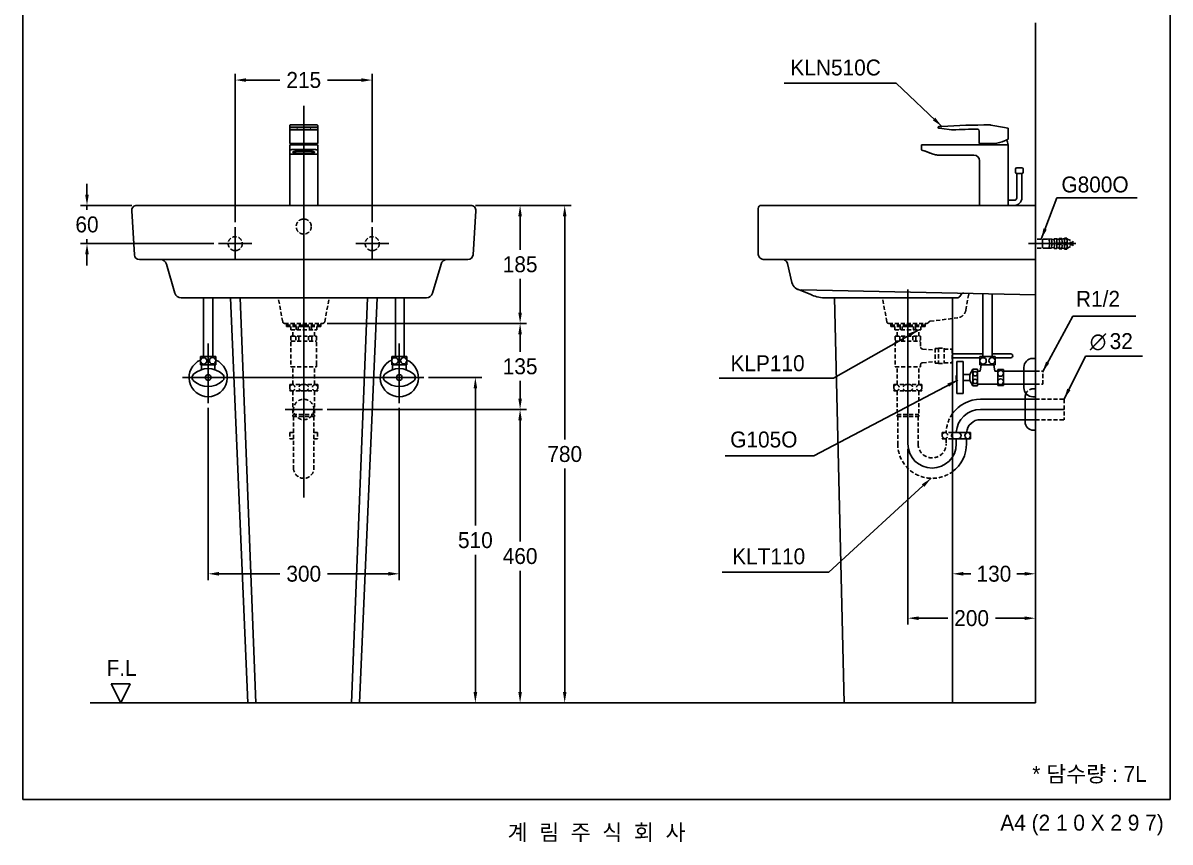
# Model space of a CAD drawing. Header units: millimetres. Extents: x 0 to 5811, y -67 to 2530.
# Drawn here: x 2011 to 3811, y -67 to 1217 of the extents above; entities that cross this region are included whole.
import ezdxf
from ezdxf.enums import TextEntityAlignment as Align
from ezdxf.lldxf.tags import DXFTag

# ---------------------------------------------------------------- set-up
doc = ezdxf.new("R2010")
doc.units = ezdxf.units.MM
doc.linetypes.add('DASHED2', pattern=[9.525, 6.35, -3.175])
for name, color, linetype in [('TEXT', 7, 'Continuous'), ('내부선 및 부속', 4, 'Continuous'), ('도각라인', 255, 'Continuous'), ('외형선', 3, 'Continuous'), ('점선', 6, 'DASHED2'), ('중심선', 1, 'DASHED'), ('치수선', 7, 'Continuous')]:
    doc.layers.add(name, color=color, linetype=linetype)
doc.styles.add('140911', font='HBATANG.TTF', dxfattribs={"height": 23})
doc.styles.add('____', font='')
doc.styles.add('타이틀', font='H2GTRM.TTF', dxfattribs={"height": 25})
doc.styles.get('____').set_extended_font_data('굴림')
tags = doc.linetypes.add('DASHDOT', pattern=[70, 31, -13, 13, -13]).pattern_tags.tags
tags[10:11] = [DXFTag(74, 4), DXFTag(75, 0), DXFTag(340, '0'), DXFTag(46, 0.0), DXFTag(50, 0.0), DXFTag(44, 0.0), DXFTag(45, 0.0)]
tags[8:9] = [DXFTag(74, 4), DXFTag(75, 0), DXFTag(340, '0'), DXFTag(46, 0.0), DXFTag(50, 0.0), DXFTag(44, 0.0), DXFTag(45, 0.0)]
tags[6:7] = [DXFTag(74, 4), DXFTag(75, 0), DXFTag(340, '0'), DXFTag(46, 0.0), DXFTag(50, 0.0), DXFTag(44, 0.0), DXFTag(45, 0.0)]
tags[4:5] = [DXFTag(74, 4), DXFTag(75, 0), DXFTag(340, '0'), DXFTag(46, 0.0), DXFTag(50, 0.0), DXFTag(44, 0.0), DXFTag(45, 0.0)]
tags = doc.linetypes.add('DASHED', pattern=[25.72, 12.86, -12.86]).pattern_tags.tags
tags[6:7] = [DXFTag(74, 4), DXFTag(75, 0), DXFTag(340, '0'), DXFTag(46, 0.0), DXFTag(50, 0.0), DXFTag(44, 0.0), DXFTag(45, 0.0)]
tags[4:5] = [DXFTag(74, 4), DXFTag(75, 0), DXFTag(340, '0'), DXFTag(46, 0.0), DXFTag(50, 0.0), DXFTag(44, 0.0), DXFTag(45, 0.0)]
doc.dimstyles.new('MSADIM', dxfattribs={"dimtxt": 33, "dimasz": 17, "dimexe": 10, "dimexo": 7.5, "dimgap": 10, "dimtad": 0, "dimtih": 1, "dimtoh": 1, "dimdec": 0, "dimzin": 1, "dimdsep": 46, "dimtxsty": '____', "dimcen": 11.25, "dimadec": 0, "dimazin": 0, "dimtfac": 1, "dimtdec": 0, "dimtix": 1, "dimtmove": 0, "dimatfit": 3, "dimfxl": 1, "dimtolj": 1, "dimtzin": 1, "dimarcsym": 0})

# ---------------------------------------------------------------- blocks, each defined once
blk = doc.blocks.new('*D18')
at = {"layer": '치수선', "color": 0, "linetype": 'Continuous', "lineweight": -2, "transparency": 16777216}
for p, q in [((2344.5, 904.9), (2344.5, 1137.9)), ((2559.5, 904.9), (2559.5, 1137.9)), ((2361.5, 1127.9), (2414.6, 1127.9)), ((2542.5, 1127.9), (2489.3, 1127.9))]:
    blk.add_line(p, q, dxfattribs=at)
at = {"layer": '치수선', "color": 0, "linetype": 'Continuous', "transparency": 16777216}
for points in [[(2361.5, 1130.7), (2361.5, 1125.1), (2344.5, 1127.9)], [(2542.5, 1130.7), (2542.5, 1125.1), (2559.5, 1127.9)]]:
    blk.add_solid(points, dxfattribs=at)
at = {"layer": '치수선', "color": 0, "linetype": 'Continuous', "transparency": 16777216, "insert": (2452, 1127.9), "char_height": 25, "attachment_point": 5, "style": '____'}
blk.add_mtext('\\A1;215', dxfattribs=at)
blk = doc.blocks.new('*D19')
at = {"layer": '치수선', "color": 0, "linetype": 'Continuous', "lineweight": -2, "transparency": 16777216}
for p, q in [((2111.9, 948.4), (2111.9, 965.4)), ((2182.5, 931.4), (2101.9, 931.4)), ((2111.9, 931.4), (2111.9, 924.3)), ((2311, 871.4), (2101.9, 871.4)), ((2111.9, 871.4), (2111.9, 878.6)), ((2111.9, 854.4), (2111.9, 837.4))]:
    blk.add_line(p, q, dxfattribs=at)
at = {"layer": '치수선', "color": 0, "linetype": 'Continuous', "transparency": 16777216}
for points in [[(2109, 948.4), (2114.7, 948.4), (2111.9, 931.4)], [(2109, 854.4), (2114.7, 854.4), (2111.9, 871.4)]]:
    blk.add_solid(points, dxfattribs=at)
at = {"layer": '치수선', "color": 0, "linetype": 'Continuous', "transparency": 16777216, "insert": (2111.9, 901.4), "char_height": 25, "attachment_point": 5, "style": '____'}
blk.add_mtext('\\A1;60', dxfattribs=at)
blk = doc.blocks.new('*D20')
at = {"layer": '치수선', "color": 0, "linetype": 'Continuous', "lineweight": -2, "transparency": 16777216}
for p, q in [((2302, 613.8), (2302, 343.7)), ((2602, 613.8), (2602, 343.7)), ((2319, 353.7), (2414.7, 353.7)), ((2585, 353.7), (2489.3, 353.7))]:
    blk.add_line(p, q, dxfattribs=at)
at = {"layer": '치수선', "color": 0, "linetype": 'Continuous', "transparency": 16777216}
for points in [[(2319, 356.6), (2319, 350.9), (2302, 353.7)], [(2585, 356.6), (2585, 350.9), (2602, 353.7)]]:
    blk.add_solid(points, dxfattribs=at)
at = {"layer": '치수선', "color": 0, "linetype": 'Continuous', "transparency": 16777216, "insert": (2452, 353.7), "char_height": 25, "attachment_point": 5, "style": '____'}
blk.add_mtext('\\A1;300', dxfattribs=at)
blk = doc.blocks.new('*D21')
at = {"layer": '치수선', "color": 0, "linetype": 'Continuous', "lineweight": -2, "transparency": 16777216}
for p, q in [((2721.5, 931.4), (2801.5, 931.4)), ((2791.5, 914.4), (2791.5, 861.8)), ((2791.5, 763.4), (2791.5, 816.1)), ((2489.5, 746.4), (2801.5, 746.4))]:
    blk.add_line(p, q, dxfattribs=at)
at = {"layer": '치수선', "color": 0, "linetype": 'Continuous', "transparency": 16777216}
for points in [[(2788.7, 914.4), (2794.3, 914.4), (2791.5, 931.4)], [(2788.7, 763.4), (2794.3, 763.4), (2791.5, 746.4)]]:
    blk.add_solid(points, dxfattribs=at)
at = {"layer": '치수선', "color": 0, "linetype": 'Continuous', "transparency": 16777216, "insert": (2791.5, 838.9), "char_height": 25, "attachment_point": 5, "style": '____'}
blk.add_mtext('\\A1;185', dxfattribs=at)
blk = doc.blocks.new('*D22')
at = {"layer": '치수선', "color": 0, "linetype": 'Continuous', "lineweight": -2, "transparency": 16777216}
for p, q in [((2488.8, 746.4), (2801.5, 746.4)), ((2791.5, 729.4), (2791.5, 701.8)), ((2791.5, 628.4), (2791.5, 656.1)), ((2488.8, 611.4), (2801.5, 611.4))]:
    blk.add_line(p, q, dxfattribs=at)
at = {"layer": '치수선', "color": 0, "linetype": 'Continuous', "transparency": 16777216}
for points in [[(2788.7, 729.4), (2794.3, 729.4), (2791.5, 746.4)], [(2788.7, 628.4), (2794.3, 628.4), (2791.5, 611.4)]]:
    blk.add_solid(points, dxfattribs=at)
at = {"layer": '치수선', "color": 0, "linetype": 'Continuous', "transparency": 16777216, "insert": (2791.5, 678.9), "char_height": 25, "attachment_point": 5, "style": '____'}
blk.add_mtext('\\A1;135', dxfattribs=at)
blk = doc.blocks.new('*D23')
at = {"layer": '치수선', "color": 0, "linetype": 'Continuous', "lineweight": -2, "transparency": 16777216}
for p, q in [((2784, 611.4), (2781.5, 611.4)), ((2791.5, 594.4), (2791.5, 404.3)), ((2791.5, 168.4), (2791.5, 358.6)), ((2784, 151.4), (2781.5, 151.4))]:
    blk.add_line(p, q, dxfattribs=at)
at = {"layer": '치수선', "color": 0, "linetype": 'Continuous', "transparency": 16777216}
for points in [[(2788.7, 594.4), (2794.3, 594.4), (2791.5, 611.4)], [(2788.7, 168.4), (2794.3, 168.4), (2791.5, 151.4)]]:
    blk.add_solid(points, dxfattribs=at)
at = {"layer": '치수선', "color": 0, "linetype": 'Continuous', "transparency": 16777216, "insert": (2791.5, 381.4), "char_height": 25, "attachment_point": 5, "style": '____'}
blk.add_mtext('\\A1;460', dxfattribs=at)
blk = doc.blocks.new('*D24')
at = {"layer": '치수선', "color": 0, "linetype": 'Continuous', "lineweight": -2, "transparency": 16777216}
for p, q in [((2647.7, 661.4), (2731.3, 661.4)), ((2721.3, 644.4), (2721.3, 429.3)), ((2721.3, 168.4), (2721.3, 383.6)), ((2686.7, 151.4), (2731.3, 151.4))]:
    blk.add_line(p, q, dxfattribs=at)
at = {"layer": '치수선', "color": 0, "linetype": 'Continuous', "transparency": 16777216}
for points in [[(2718.5, 644.4), (2724.2, 644.4), (2721.3, 661.4)], [(2718.5, 168.4), (2724.2, 168.4), (2721.3, 151.4)]]:
    blk.add_solid(points, dxfattribs=at)
at = {"layer": '치수선', "color": 0, "linetype": 'Continuous', "transparency": 16777216, "insert": (2721.3, 406.4), "char_height": 25, "attachment_point": 5, "style": '____'}
blk.add_mtext('\\A1;510', dxfattribs=at)
blk = doc.blocks.new('*D25')
at = {"layer": '치수선', "color": 0, "linetype": 'Continuous', "lineweight": -2, "transparency": 16777216}
for p, q in [((2721.5, 931.4), (2871.5, 931.4)), ((2861.5, 914.4), (2861.5, 564.3)), ((2861.5, 168.4), (2861.5, 518.6)), ((2866, 151.4), (2871.5, 151.4))]:
    blk.add_line(p, q, dxfattribs=at)
at = {"layer": '치수선', "color": 0, "linetype": 'Continuous', "transparency": 16777216}
for points in [[(2858.7, 914.4), (2864.3, 914.4), (2861.5, 931.4)], [(2858.7, 168.4), (2864.3, 168.4), (2861.5, 151.4)]]:
    blk.add_solid(points, dxfattribs=at)
at = {"layer": '치수선', "color": 0, "linetype": 'Continuous', "transparency": 16777216, "insert": (2861.5, 541.4), "char_height": 25, "attachment_point": 5, "style": '____'}
blk.add_mtext('\\A1;780', dxfattribs=at)
blk = doc.blocks.new('*D26')
at = {"layer": '치수선', "color": 0, "linetype": 'Continuous', "lineweight": -2, "transparency": 16777216}
for p, q in [((3470, 352.3), (3470, 343.7)), ((3487, 353.7), (3499, 353.7)), ((3583, 353.7), (3570.9, 353.7)), ((3600, 352.3), (3600, 343.7))]:
    blk.add_line(p, q, dxfattribs=at)
at = {"layer": '치수선', "color": 0, "linetype": 'Continuous', "transparency": 16777216}
for points in [[(3487, 356.6), (3487, 350.9), (3470, 353.7)], [(3583, 356.6), (3583, 350.9), (3600, 353.7)]]:
    blk.add_solid(points, dxfattribs=at)
at = {"layer": '치수선', "color": 0, "linetype": 'Continuous', "transparency": 16777216, "insert": (3535, 353.7), "char_height": 25, "attachment_point": 5, "style": '____'}
blk.add_mtext('\\A1;130', dxfattribs=at)
blk = doc.blocks.new('*D27')
at = {"layer": '치수선', "color": 0, "linetype": 'Continuous', "lineweight": -2, "transparency": 16777216}
for p, q in [((3400, 549.9), (3400, 274.1)), ((3417, 284.1), (3462.7, 284.1)), ((3583, 284.1), (3537.3, 284.1)), ((3600, 276.8), (3600, 274.1))]:
    blk.add_line(p, q, dxfattribs=at)
at = {"layer": '치수선', "color": 0, "linetype": 'Continuous', "transparency": 16777216}
for points in [[(3417, 286.9), (3417, 281.2), (3400, 284.1)], [(3583, 286.9), (3583, 281.2), (3600, 284.1)]]:
    blk.add_solid(points, dxfattribs=at)
at = {"layer": '치수선', "color": 0, "linetype": 'Continuous', "transparency": 16777216, "insert": (3500, 284.1), "char_height": 25, "attachment_point": 5, "style": '____'}
blk.add_mtext('\\A1;200', dxfattribs=at)

msp = doc.modelspace()

# ---------------------------------------------------------------- linework, layer by layer
at = {"layer": '내부선 및 부속', "linetype": 'Continuous'}
for p, q in [((2430, 1056.5), (2430, 1054.2)), ((2430, 1056.5), (2430, 1056.3)), ((2430, 1056.3), (2430, 1052.5)), ((2430, 1052.9), (2430, 1054.2)), ((2430, 1050.9), (2430, 1052.9)), ((2430, 1052.5), (2430, 1051.6)), ((2430, 1029.4), (2430, 1052.1)), ((2430, 1052.1), (2430, 1050.8)), ((2430, 1050.4), (2430, 1051.6)), ((2430, 1050.8), (2430, 1050.9)), ((2430, 1050.4), (2430, 1033.6)), ((2431, 1057.5), (2473, 1057.5)), ((2431, 1049.9), (2473, 1049.9)), ((2468, 1053.8), (2436, 1053.8)), ((2436, 1053.8), (2436, 1053.6)), ((2436, 1053.6), (2468, 1053.6)), ((2442, 1053.3), (2441, 1053.3)), ((2441, 1053.3), (2441, 1052.6)), ((2441, 1052.6), (2441, 1052.4)), ((2441, 1052.4), (2442, 1052.4)), ((2442, 1052.4), (2442, 1053.3)), ((2442, 1052.6), (2442, 1053.3)), ((2442, 1052.4), (2442, 1052.6)), ((2462, 1053.3), (2462, 1052.6)), ((2463, 1053.3), (2462, 1053.3)), ((2462, 1052.6), (2462, 1052.4)), ((2462, 1052.4), (2463, 1052.4)), ((2463, 1052.4), (2462, 1052.4)), ((2463, 1052.6), (2463, 1053.3)), ((2463, 1052.4), (2463, 1053.3)), ((2463, 1052.4), (2463, 1052.6)), ((2463, 1052.4), (2463, 1052.4)), ((2468, 1053.6), (2468, 1053.8)), ((2473, 1049.8), (2473, 1049.9)), ((2474, 1056.5), (2474, 1054.2)), ((2474, 1054.2), (2474, 1052.9)), ((2474, 1052.9), (2474, 1050.9)), ((2474, 1052.1), (2474, 1052.1)), ((2474, 1052.1), (2474, 1029.4)), ((2474, 1050.8), (2474, 1050.9)), ((3447.5, 1053.6), (3447.5, 1053.8)), ((3447.5, 1053.8), (3447.5, 1053.6)), ((3453.3, 1052), (3448.3, 1052.6)), ((3468.4, 1049.9), (3453.3, 1052)), ((3512, 1029.4), (3512, 1048)), ((3529.9, 1057.3), (3551.6, 1053.5)), ((3551.6, 1053.5), (3556.6, 1052.6)), ((3557.5, 1051.6), (3557.5, 1051.5)), ((3557.5, 1050.4), (3557.5, 1051.5)), ((3557.5, 1050.4), (3557.5, 1036)), ((2430, 1033.6), (2430, 1029.4)), ((2431.4, 1028.4), (2431, 1028.4)), ((2431, 1026.4), (2436, 1026.4)), ((2472.5, 1028.4), (2431.4, 1028.4)), ((2436, 1026.4), (2468, 1026.4)), ((2473, 1026.4), (2468, 1026.4)), ((2473, 1028.4), (2472.5, 1028.4)), ((3422.2, 1026.4), (3427.2, 1026.4)), ((3427.2, 1026.4), (3551.5, 1026.4)), ((3513, 1028.4), (3526.4, 1028.4)), ((3513.5, 1028.4), (3517.9, 1028.4)), ((3528.4, 1028.4), (3526.4, 1028.4)), ((3535.5, 1028.4), (3528.4, 1028.4)), ((3556.5, 1026.4), (3551.5, 1026.4)), ((3556.5, 1026.4), (3557.5, 1026.4)), ((3557.5, 1026.4), (3557.5, 1025.4)), ((2430, 1017.3), (2430, 1025.4)), ((2430, 931.4), (2430, 1025.4)), ((2430, 1012.6), (2430, 1017.3)), ((2430, 1011.4), (2430, 1012.6)), ((2430, 931.4), (2430, 1011.4)), ((2431, 1011.7), (2473, 1011.7)), ((2436, 1019.1), (2468, 1019.1)), ((2465, 1016.2), (2439, 1016.2)), ((2439, 1013.4), (2439, 1016.2)), ((2439, 1013.4), (2465, 1013.4)), ((2465, 1013.4), (2465, 1016.2)), ((2474, 1025.4), (2474, 1017.3)), ((2474, 1017.3), (2474, 1012.6)), ((2474, 1011.4), (2474, 1012.6)), ((2474, 1011.4), (2474, 1011.4)), ((2474, 1011.4), (2474, 931.4)), ((3421.2, 1019.1), (3421.2, 1025.4)), ((3421.2, 1025.4), (3421.2, 1019.1)), ((3426.9, 1016.4), (3421.9, 1018.2)), ((3421.9, 1018.2), (3426.9, 1016.4)), ((3426.9, 1016.4), (3439.9, 1011.7)), ((3439.9, 1011.7), (3426.9, 1016.4)), ((3427.5, 1016.2), (3435, 1013.4)), ((3435, 1013.4), (3427.5, 1016.2)), ((3503.5, 1010.4), (3446.7, 1010.4)), ((3557.5, 931.4), (3557.5, 1025.4)), ((3512.5, 931.4), (3512.5, 1001.4)), ((3570.9, 990.4), (3579, 990.4)), ((3568.9, 983.4), (3568.9, 988.4)), ((3574.9, 981.4), (3570.8, 981.4)), ((3570.9, 981.4), (3570.9, 943.4)), ((3570.9, 981.4), (3578.9, 981.4)), ((3577.2, 981.4), (3572.5, 981.4)), ((3578.9, 981.4), (3574.9, 981.4)), ((3579, 981.4), (3574.9, 981.4)), ((3578.9, 943.4), (3578.9, 981.4)), ((3580.9, 988.5), (3580.9, 983.4)), ((3557.5, 958.4), (3557.5, 963.4)), ((3557.5, 936.4), (3557.5, 958.4)), ((3566.9, 939.4), (3557.5, 939.4)), ((3557.5, 936.4), (3557.5, 931.4)), ((2227, 846.4), (2677, 846.4)), ((3203.5, 846.4), (3600, 846.4)), ((3232.3, 798.8), (3600, 791.4)), ((3517.5, 694.2), (3517.5, 793.1)), ((3532.5, 694.2), (3532.5, 792.8)), ((2294.5, 786.4), (2294.5, 694.2)), ((2309.5, 786.4), (2309.5, 694.2)), ((2352.1, 786.4), (2377, 151.4)), ((2551.8, 786.4), (2527, 151.4)), ((2596.2, 786.4), (2596.2, 694.2)), ((2609.5, 786.4), (2609.5, 694.2)), ((2290, 694.2), (2290, 681.2)), ((2314, 694.2), (2290, 694.2)), ((2314, 694.2), (2314, 681.2)), ((2590, 694.2), (2590, 681.2)), ((2614, 694.2), (2590, 694.2)), ((2614, 694.2), (2614, 681.2)), ((3470, 698.4), (3517.5, 698.4)), ((3470, 692.4), (3513, 692.4)), ((3477, 686.4), (3477, 636.4)), ((3477, 686.4), (3487, 686.4)), ((3487, 686.4), (3487, 636.4)), ((3513, 694.2), (3537, 694.2)), ((3513, 681.2), (3513, 694.2)), ((3532.5, 698.4), (3561.5, 698.4)), ((3537, 681.2), (3537, 694.2)), ((3537, 692.4), (3561.5, 692.4)), ((3596, 691.4), (3600, 691.4)), ((2314, 681.2), (2290, 681.2)), ((2291.5, 681.2), (2291.5, 673.8)), ((2312.5, 681.2), (2312.5, 673.8)), ((2614, 681.2), (2590, 681.2)), ((2591.5, 681.2), (2591.5, 673.8)), ((2612.5, 681.2), (2612.5, 673.8)), ((3487, 666.2), (3497, 666.2)), ((3502, 674.4), (3497, 666.2)), ((3497, 666.2), (3497, 656.7)), ((3502, 674.4), (3509, 674.4)), ((3502, 674.4), (3502, 648.4)), ((3509, 674.4), (3509, 648.4)), ((3509, 671.7), (3513.5, 671.7)), ((3513, 681.2), (3537, 681.2)), ((3513.5, 671.7), (3515, 681.2)), ((3535, 681.2), (3536.5, 671.7)), ((3536.5, 671.7), (3541, 671.7)), ((3541, 673.9), (3541, 648.9)), ((3541, 673.9), (3550, 673.9)), ((3550, 673.9), (3550, 648.9)), ((3550, 671.7), (3600, 671.7)), ((3582, 677.4), (3582, 645.4)), ((3487, 656.7), (3497, 656.7)), ((3497, 656.7), (3502, 648.4)), ((3502, 648.4), (3509, 648.4)), ((3509, 651.2), (3541, 651.2)), ((3541, 648.9), (3550, 648.9)), ((3550, 651.2), (3600, 651.2)), ((3477, 636.4), (3487, 636.4)), ((3584, 630.9), (3584, 610.3)), ((3596, 631.4), (3600, 631.4)), ((3513.9, 627.4), (3600, 627.4)), ((3513.9, 595.4), (3600, 595.4)), ((3584, 610.3), (3584, 595.4)), ((3584, 595.4), (3584, 591.9)), ((3597, 578.9), (3600, 578.9)), ((3470, 575.4), (3498, 575.4)), ((3470, 565.4), (3498, 565.4)), ((3492, 565.4), (3492, 557.4)), ((3498, 575.4), (3498, 565.4))]:
    msp.add_line(p, q, dxfattribs=at)
at = {"layer": '내부선 및 부속'}
msp.add_line((3470, 698.4), (3470, 692.4), dxfattribs=at)
at = {"layer": '내부선 및 부속', "linetype": 'Continuous', "flags": 128}
for points in [[(2279.2, 656.3, -0.44), (2279.2, 666.6)], [(2279.2, 666.6, -0.388889), (2324.7, 666.6)], [(2324.7, 666.6, -0.44), (2324.7, 656.3)], [(2579.2, 656.3, -0.44), (2579.2, 666.6)], [(2579.2, 666.6, -0.388889), (2624.7, 666.6)], [(2624.7, 666.6, -0.44), (2624.7, 656.3)], [(2324.7, 656.3, -0.388889), (2279.2, 656.3)], [(2624.7, 656.3, -0.388889), (2579.2, 656.3)], [(3596, 631.4, -0.414214), (3582, 645.4)]]:
    msp.add_lwpolyline(points, format="xyb", dxfattribs=at)
at = {"layer": '내부선 및 부속', "linetype": 'Continuous'}
for centre, radius in [((2295, 687.6), 5), ((2308.9, 687.8), 5), ((2595, 687.6), 5), ((2608.9, 687.8), 5), ((3518, 687.6), 5), ((3532, 687.8), 5), ((3505.5, 667.4), 3.5), ((3545.5, 667.9), 4.5), ((2302, 661.4), 4.5), ((2602, 661.4), 4.5), ((3505.5, 655.4), 3.5), ((3545.5, 654.9), 4.5)]:
    msp.add_circle(centre, radius, dxfattribs=at)
for centre, radius, start, end in [((2473, 1050.8), 1, 270, 0), ((3448.5, 1053.6), 1, 202.1993, 262.1993), ((3448.5, 1053.6), 1, 202.1993, 262.1993), ((3448.5, 1053.6), 1, 202.1993, 262.1993), ((3448.5, 1053.6), 1, 202.1993, 262.1993), ((3521.2, 57.5), 1000, 89.5936, 93.8863), ((3469.8, 1059.8), 10, 262.1993, 272.9349), ((3521.2, 57.5), 993.6, 90.6538, 92.9349), ((3508.7, 1047.9), 3.34, 2.007, 69.3544), ((3528.2, 1047.5), 10, 80, 89.5936), ((2431, 1029.4), 1, 180, 270), ((2431, 1025.4), 1, 90, 180), ((2431, 1025.4), 1, 90, 180), ((2459.6, 1021.4), 27.6, 165.1842, 169.4357), ((2445.3, 1021.4), 27.6, 10.5643, 14.8158), ((2473, 1029.4), 1, 270, 0), ((2473, 1025.4), 1, 0, 90), ((3422.2, 1025.4), 1, 90, 180), ((3422.2, 1025.4), 1, 90, 180), ((3513, 1029.4), 1, 180, 270), ((3544.6, 1021.4), 27.6, 165.1842, 169.4357), ((3529.9, 1084), 55.8, 275.72, 293.156), ((3530.3, 1021.4), 27.6, 10.5643, 27.3016), ((3446.7, 1030.4), 20, 250, 270), ((3446.7, 1030.4), 20, 250, 270), ((3503.5, 1001.4), 9, 0, 90), ((3570.9, 988.4), 2, 90, 180), ((3579, 988.5), 1.92, 0, 90), ((3570.8, 983.4), 1.92, 180, 270), ((3579, 983.4), 1.92, 270, 0), ((3566.9, 943.4), 4, 270, 0), ((3566.9, 943.4), 12, 270, 0), ((2302, 661.4), 30, 113.5781, 66.4218), ((2602, 661.4), 30, 113.5781, 66.4218), ((3561.5, 695.4), 3, 270, 90.0021), ((3596, 677.4), 14, 90, 180), ((3483.4, 661.4), 7.84, 144.9654, 215.0346), ((3597, 630.9), 13, 154.7643, 180), ((3513.9, 573.4), 54, 90, 144.4027), ((3513.9, 573.4), 22, 90, 174.7841), ((3597, 591.9), 13, 180, 270), ((3473.5, 570.4), 5, 90, 134.427), ((3473.5, 570.4), 5, 225.573, 270), ((3478.5, 570.4), 5, 270, 90), ((3494.5, 570.4), 5, 98.6269, 261.3731), ((3493, 570.4), 5, 278.6269, 81.3731), ((3438, 557.4), 54, 306.3412, 0)]:
    msp.add_arc(centre, radius, start, end, dxfattribs=at)
for points, knots in [([(2430, 1056.6), (2430, 1056.6), (2430, 1056.7), (2430.1, 1056.9), (2430.2, 1057.1), (2430.4, 1057.3), (2430.7, 1057.5), (2430.9, 1057.5), (2431, 1057.5)], [0, 0, 0, 0, 0.097046, 0.215477, 0.366984, 0.6013, 0.806128, 1, 1, 1, 1]), ([(2436, 1053.8), (2435.5, 1053.8), (2434.8, 1053.8), (2434, 1053.8), (2433.3, 1053.9), (2432.8, 1053.9), (2432, 1053.9), (2431.4, 1054), (2430.9, 1054), (2430.7, 1054), (2430.6, 1054), (2430.4, 1054.1), (2430.1, 1054.1), (2430, 1054.2), (2430, 1054.2)], [0, 0, 0, 0, 0.142857, 0.214286, 0.285714, 0.357143, 0.428571, 0.571429, 0.642857, 0.678571, 0.696429, 0.714286, 0.857143, 1, 1, 1, 1]), ([(2430, 1052.9), (2430, 1053), (2430.4, 1053.3), (2432.1, 1053.5), (2434.2, 1053.6), (2435.5, 1053.6), (2436, 1053.6)], [0, 0, 0, 0, 0.285714, 0.571429, 0.857143, 1, 1, 1, 1]), ([(2473.8, 1054.1), (2473.8, 1054.1), (2473.7, 1054.1), (2473.4, 1054), (2472.7, 1054), (2471.9, 1053.9), (2471.2, 1053.9), (2470.4, 1053.9), (2469.3, 1053.8), (2468.4, 1053.8), (2468, 1053.8)], [0, 0, 0, 0, 0.022938, 0.185782, 0.348626, 0.511469, 0.592891, 0.674313, 0.837156, 1, 1, 1, 1]), ([(2468, 1053.6), (2468.9, 1053.6), (2470.7, 1053.6), (2472.8, 1053.4), (2473.6, 1053.2), (2473.8, 1053.1), (2473.8, 1053.1)], [0, 0, 0, 0, 0.32589, 0.651781, 0.977671, 1, 1, 1, 1]), ([(2473, 1057.5), (2473, 1057.5), (2473.1, 1057.5), (2473.3, 1057.4), (2473.5, 1057.3), (2473.7, 1057.1), (2473.8, 1057), (2473.9, 1056.8), (2473.9, 1056.7), (2474, 1056.6), (2474, 1056.6), (2474, 1056.5)], [0, 0, 0, 0, 0.020818, 0.239105, 0.419032, 0.574027, 0.708164, 0.821662, 0.913084, 0.980269, 1, 1, 1, 1]), ([(3448.4, 1054.8), (3448.2, 1054.8), (3448, 1054.8), (3447.8, 1054.6), (3447.6, 1054.4), (3447.5, 1054.1), (3447.5, 1053.9), (3447.5, 1053.8)], [0, 0, 0, 0, 0.285714, 0.428571, 0.571429, 0.785714, 1, 1, 1, 1]), ([(3448.4, 1054.8), (3448.4, 1054.8), (3448.5, 1054.8), (3448.8, 1054.9), (3449.1, 1054.9), (3449.6, 1054.9), (3450.2, 1055), (3451.2, 1055), (3452.3, 1055.1), (3453, 1055.2), (3453.4, 1055.2)], [0, 0, 0, 0, 0.142857, 0.285714, 0.357143, 0.428571, 0.571429, 0.714286, 0.857143, 1, 1, 1, 1]), ([(3556.8, 1035.1), (3556.8, 1035.1), (3556.7, 1035), (3556.5, 1034.9), (3556.1, 1034.7), (3555.8, 1034.5), (3555.4, 1034.3), (3555, 1034.1), (3554.5, 1033.9), (3553.8, 1033.6), (3553.2, 1033.3), (3552.6, 1033), (3552.4, 1032.9), (3552.3, 1032.8)], [0, 0, 0, 0, 0.022972, 0.19686, 0.283804, 0.370748, 0.457692, 0.5229, 0.63158, 0.718524, 0.892412, 0.935884, 1, 1, 1, 1]), ([(3556.4, 1034.9), (3556.4, 1034.9), (3556.4, 1034.9), (3556.4, 1034.8), (3556.3, 1034.8), (3556.3, 1034.8), (3556.2, 1034.8), (3556.1, 1034.7), (3556.1, 1034.7), (3556, 1034.7), (3556, 1034.6), (3555.9, 1034.6), (3555.9, 1034.6), (3555.8, 1034.5), (3555.8, 1034.5), (3555.7, 1034.5), (3555.6, 1034.4), (3555.4, 1034.3), (3555.4, 1034.3), (3555.2, 1034.2), (3555.1, 1034.2), (3554.9, 1034.1), (3554.9, 1034.1), (3554.9, 1034.1), (3554.8, 1034.1), (3554.8, 1034)], [0, 0, 0, 0, 0.147203, 0.147203, 0.295653, 0.295653, 0.37051, 0.37051, 0.483564, 0.483564, 0.521467, 0.521467, 0.597561, 0.597561, 0.635788, 0.635788, 0.751471, 0.751471, 0.829397, 0.829397, 0.947331, 0.947331, 0.986892, 0.986892, 1, 1, 1, 1]), ([(3557.3, 1036), (3557.3, 1035.9), (3557.3, 1035.7), (3557.2, 1035.5), (3557.1, 1035.2), (3556.9, 1035.1), (3556.8, 1035.1)], [0, 0, 0, 0, 0.250001, 0.499999, 0.749998, 1, 1, 1, 1]), ([(3557.3, 1036), (3557.3, 1036), (3557.4, 1036), (3557.5, 1036), (3557.5, 1036)], [0, 0, 0, 0, 0.15708, 1, 1, 1, 1]), ([(2430, 1017.3), (2430, 1017.6), (2430.4, 1018.1), (2432.1, 1018.8), (2434.2, 1019.1), (2435.5, 1019.1), (2436, 1019.1)], [0, 0, 0, 0, 0.285714, 0.571429, 0.857143, 1, 1, 1, 1]), ([(2430, 1011.5), (2430, 1011.4), (2430, 1011.4), (2430, 1011.3), (2430, 1011.3), (2430, 1011.2)], [0, 0, 0, 0, 0.003909, 0.003909, 1, 1, 1, 1]), ([(2468, 1019.1), (2468.9, 1019.1), (2470.7, 1019), (2472.8, 1018.5), (2473.6, 1018), (2473.8, 1017.7), (2473.8, 1017.7)], [0, 0, 0, 0, 0.326484, 0.652968, 0.979452, 1, 1, 1, 1]), ([(2473.9, 1011.3), (2473.9, 1011.2), (2473.9, 1011.2), (2473.9, 1011.2), (2473.9, 1011.2)], [0, 0, 0, 0, 0.705199, 1, 1, 1, 1]), ([(3421.2, 1019.1), (3421.2, 1019.1), (3421.2, 1018.9), (3421.3, 1018.7), (3421.4, 1018.5), (3421.6, 1018.3), (3421.8, 1018.2), (3421.9, 1018.2)], [0, 0, 0, 0, 0.214286, 0.428571, 0.571429, 0.714286, 1, 1, 1, 1])]:
    msp.add_open_spline(points, degree=3, knots=knots, dxfattribs=at)
for points in [[(2431, 1049.9), (2430, 1049.9), (2430, 1050.9)], [(2474, 1050.9), (2474, 1049.9), (2473, 1049.9)], [(2431, 1011.7), (2430, 1011.7), (2430, 1012.6)], [(2474, 1012.6), (2474, 1011.7), (2473, 1011.7)]]:
    msp.add_rational_spline(points, [1, 0.707106781056, 1], degree=2, dxfattribs=at)
for points, degree in [([(2473.4, 1049.9), (2473.4, 1049.9), (2473.4, 1049.8), (2473.5, 1049.8)], 3), ([(2473.6, 1050), (2473.5, 1049.9), (2473.5, 1049.8), (2473.5, 1049.8)], 3), ([(2473.9, 1054.4), (2474, 1054.2), (2473.8, 1054.1)], 2), ([(2474, 1054.2), (2474, 1054.2), (2473.9, 1054.1), (2473.8, 1054.1)], 3), ([(2473.8, 1053.1), (2473.9, 1052.9), (2473.9, 1052.8)], 2), ([(2473.8, 1053.1), (2473.9, 1053), (2474, 1053), (2474, 1052.9)], 3), ([(2473.9, 1054.4), (2474, 1054.3), (2474, 1054.2), (2474, 1054.2)], 3), ([(2474, 1052.9), (2474, 1052.9), (2474, 1052.8), (2473.9, 1052.8)], 3), ([(3448.4, 1054.8), (3447.9, 1054.8), (3447.5, 1054.3), (3447.5, 1053.8)], 3), ([(3447.5, 1053.6), (3447.5, 1053.2), (3447.8, 1052.7), (3448.3, 1052.6)], 3), ([(3448.1, 1054.8), (3448.1, 1054.8), (3448.2, 1054.8), (3448.2, 1054.8)], 3), ([(3551.6, 1053.5), (3551.6, 1053.5), (3551.6, 1053.5), (3551.6, 1053.5)], 3), ([(3557.5, 1051.6), (3557.5, 1052.1), (3557.1, 1052.5), (3556.6, 1052.6)], 3), ([(3552.3, 1032.9), (3552.1, 1032.8), (3551.8, 1032.7)], 2), ([(3551.8, 1032.7), (3551.9, 1032.7), (3551.8, 1032.7), (3551.8, 1032.7)], 3), ([(2473.8, 1017.7), (2473.9, 1017.6), (2474, 1017.4), (2474, 1017.3)], 3), ([(2473.8, 1017.7), (2473.9, 1017.4), (2473.9, 1017.1)], 2), ([(2474, 1017.3), (2474, 1017.3), (2474, 1017.2), (2473.9, 1017.1)], 3), ([(3421.2, 1019.1), (3421.2, 1018.7), (3421.5, 1018.3), (3421.9, 1018.2)], 3)]:
    msp.add_open_spline(points, degree=degree, dxfattribs=at)
for points in [[(2439, 1013.4), (2435, 1013.4), (2435, 1014.8), (2435, 1016.2), (2439, 1016.2)], [(2465, 1016.2), (2469, 1016.2), (2469, 1014.8), (2469, 1013.4), (2465, 1013.4)]]:
    msp.add_rational_spline(points, [1, 0.707106781056, 1, 0.707106781056, 1], degree=2, knots=[0, 0, 0, 0.5, 0.5, 1, 1, 1], dxfattribs=at)
at = {"layer": '도각라인', "color": 7}
for p, q in [((2011.4, 0), (2011.4, 2530)), ((3811.4, 2530), (3811.4, 0)), ((2011.4, 0), (3811.4, 0))]:
    msp.add_line(p, q, dxfattribs=at)
at = {"layer": '외형선', "linetype": 'Continuous'}
for p, q in [((3600, 1217.4), (3600, 791.4)), ((2182, 923), (2186.2, 854)), ((2190, 931.4), (2714, 931.4)), ((2476, 931.4), (2427.9, 931.4)), ((2721.9, 923), (2717.7, 854)), ((3165, 926.4), (3165, 856.4)), ((3170, 931.4), (3600, 931.4)), ((2194.2, 846.4), (2227, 846.4)), ((2677, 846.4), (2709.7, 846.4)), ((3175, 846.4), (3203.5, 846.4)), ((2236.6, 839.2), (2249.9, 793.6)), ((2667.4, 839.2), (2654.1, 793.6)), ((3211.3, 840.2), (3217.9, 810.5)), ((3226.9, 799.9), (3249.1, 790.9)), ((2644.5, 786.4), (2259.5, 786.4)), ((2337, 786.4), (2364.5, 151.4)), ((2567, 786.4), (2539.5, 151.4)), ((3271.7, 786.4), (3477.3, 786.4)), ((3285.1, 786.4), (3300, 151.4)), ((3470, 786.4), (3470, 698.4)), ((3481.4, 788.6), (3483.4, 791.5)), ((3600, 791.4), (3600, 151.4)), ((3470, 692.4), (3470, 604.9)), ((3600, 627.4), (3600, 595.4)), ((3600, 623.9), (3600, 558.9)), ((3470, 604.9), (3470, 151.4)), ((2179.8, 181.4), (2149.8, 181.4)), ((2149.8, 181.4), (2164.8, 151.4)), ((2164.8, 151.4), (2179.8, 181.4)), ((2117.1, 151.4), (3600, 151.4))]:
    msp.add_line(p, q, dxfattribs=at)
at = {"layer": '외형선', "linetype": 'Continuous', "flags": 128}
for points in [[(2182, 923, -0.432374), (2190, 931.4)], [(2714, 931.4, -0.432374), (2721.9, 923)], [(2667.4, 839.2, -0.333333), (2677, 846.4)], [(2717.7, 854, -0.396287), (2709.7, 846.4)], [(3483.4, 791.5, -0.252466), (3487.7, 793.7)]]:
    msp.add_lwpolyline(points, format="xyb", dxfattribs=at)
at = {"layer": '외형선', "linetype": 'Continuous'}
for centre, radius, start, end in [((3170, 926.4), 5, 90, 180), ((2194.2, 854.4), 8, 183.5288, 270), ((2227, 836.4), 10, 16.2592, 90), ((3175, 856.4), 10, 180, 270.0017), ((3203.5, 838.4), 8, 12.5288, 90), ((3232.6, 813.7), 15, 192.5288, 268.8623), ((2259.5, 796.4), 10, 196.2602, 270), ((2644.5, 796.4), 10, 270, 343.7408), ((3271.7, 846.4), 60, 247.8983, 270), ((3477.3, 791.4), 5, 270, 325.5381)]:
    msp.add_arc(centre, radius, start, end, dxfattribs=at)
at = {"layer": '점선'}
for p, q in [((3618.6, 878.4), (3600, 878.4)), ((3618.6, 864.4), (3600, 864.4)), ((3611, 878.4), (3611, 871.4)), ((3611, 864.4), (3611, 871.4)), ((3625.6, 878.8), (3618.6, 878.4)), ((3625.6, 864.1), (3618.6, 864.4)), ((3659.9, 873.6), (3618.8, 871.4)), ((3659.9, 869.3), (3618.8, 871.4)), ((3649.6, 879.1), (3621.6, 877.6)), ((3621.6, 878.6), (3622, 871.6)), ((3621.6, 864.3), (3622, 871.3)), ((3649.6, 863.8), (3621.6, 865.3)), ((3625.6, 878.8), (3625.9, 871.8)), ((3625.6, 864.1), (3625.9, 871.1)), ((3629.6, 879), (3633.6, 879.2)), ((3629.6, 879), (3629.9, 872)), ((3629.6, 863.9), (3629.9, 870.9)), ((3633.6, 879.2), (3633.9, 872.2)), ((3633.6, 863.7), (3633.9, 870.7)), ((3637.6, 879.4), (3641.6, 879.6)), ((3637.6, 879.4), (3637.9, 872.4)), ((3637.6, 863.5), (3637.9, 870.4)), ((3641.6, 879.6), (3641.9, 872.7)), ((3641.6, 863.2), (3641.9, 870.2)), ((3645.6, 879.9), (3649.5, 880.1)), ((3645.6, 879.9), (3645.9, 872.9)), ((3645.6, 863), (3645.9, 870)), ((3653, 871.4), (3647.9, 873)), ((3653, 871.4), (3647.9, 869.9)), ((3649.5, 880.1), (3649.9, 873.1)), ((3649.5, 862.8), (3649.9, 869.8)), ((3649.6, 879.1), (3659.9, 873.6)), ((3649.6, 863.8), (3659.9, 869.3)), ((3629.6, 863.9), (3633.6, 863.7)), ((3637.6, 863.5), (3641.6, 863.2)), ((3645.6, 863), (3649.5, 862.8)), ((3491, 767.3), (3495.6, 793.5)), ((2419, 748.9), (2412, 786.4)), ((2484.9, 748.9), (2492, 786.4)), ((3367, 748.9), (3360, 786.4)), ((2421.9, 746.4), (2482, 746.4)), ((2425, 746.4), (2425, 741.4)), ((2425, 743.4), (2479, 743.4)), ((2425, 741.4), (2479, 741.4)), ((2431.5, 741.4), (2431.5, 736.4)), ((2440, 741.4), (2440, 736.4)), ((2443, 741.4), (2443, 736.4)), ((2461, 741.4), (2461, 736.4)), ((2464, 741.4), (2464, 736.4)), ((2472.5, 741.4), (2472.5, 736.4)), ((2479, 746.4), (2479, 741.4)), ((3369.9, 746.4), (3430, 746.4)), ((3373, 746.4), (3373, 741.4)), ((3373, 743.4), (3427, 743.4)), ((3373, 741.4), (3427, 741.4)), ((3379.5, 741.4), (3379.5, 736.4)), ((3388, 741.4), (3388, 736.4)), ((3391, 741.4), (3391, 736.4)), ((3409, 741.4), (3409, 736.4)), ((3412, 741.4), (3412, 736.4)), ((3420.5, 741.4), (3420.5, 736.4)), ((3427, 746.4), (3427, 741.4)), ((3434.9, 749.7), (3478, 755)), ((2431.5, 736.4), (2472.5, 736.4)), ((2432, 726.4), (2432, 678.4)), ((2432, 726.4), (2472, 726.4)), ((2435, 726.4), (2435, 736.4)), ((2439.5, 726.4), (2439.5, 718.4)), ((2444.5, 726.4), (2444.5, 718.4)), ((2459.5, 726.4), (2459.5, 718.4)), ((2464.5, 726.4), (2464.5, 718.4)), ((2469, 726.4), (2469, 736.4)), ((2472, 726.4), (2472, 681.7)), ((3379.5, 736.4), (3420.5, 736.4)), ((3380, 726.4), (3380, 678.4)), ((3380, 726.4), (3420, 726.4)), ((3383, 726.4), (3383, 736.4)), ((3387.5, 726.4), (3387.5, 718.4)), ((3392.5, 726.4), (3392.5, 718.4)), ((3407.5, 726.4), (3407.5, 718.4)), ((3412.5, 726.4), (3412.5, 718.4)), ((3417, 726.4), (3417, 736.4)), ((3420, 726.4), (3420, 709.2)), ((2432, 718.4), (2472, 718.4)), ((3380, 718.4), (3420, 718.4)), ((3422.7, 706.2), (3443, 704.4)), ((3443, 706.9), (3443, 683.9)), ((3443, 706.9), (3448, 706.9)), ((3448, 707.4), (3448, 683.4)), ((3448, 707.4), (3457, 707.4)), ((3457, 707.4), (3457, 683.4)), ((3457, 706.2), (3469.5, 706.2)), ((3469.5, 706.2), (3469.5, 684.7)), ((3422.7, 684.7), (3443, 686.4)), ((3457, 684.7), (3469.5, 684.7)), ((3470, 698.4), (3469.5, 698.4)), ((3470, 692.4), (3469.5, 692.4)), ((2432, 678.4), (2472, 678.4)), ((2435, 650.4), (2435, 678.4)), ((2469, 650.4), (2469, 678.4)), ((2472, 681.7), (2472, 678.4)), ((3380, 678.4), (3420, 678.4)), ((3383, 650.4), (3383, 678.4)), ((3417, 650.4), (3417, 678.4)), ((3420, 681.7), (3420, 678.4)), ((3443, 683.9), (3448, 683.9)), ((3448, 683.4), (3457, 683.4)), ((3600, 671.7), (3612, 671.7)), ((3600, 671.7), (3612, 671.7)), ((3612, 651.2), (3612, 671.7)), ((3612, 651.2), (3612, 671.7)), ((2430, 650.4), (2474, 650.4)), ((2430, 650.4), (2430, 640.4)), ((2474, 650.4), (2474, 640.4)), ((3378, 650.4), (3422, 650.4)), ((3378, 650.4), (3378, 640.4)), ((3422, 650.4), (3422, 640.4)), ((3600, 651.2), (3612, 651.2)), ((3600, 651.2), (3612, 651.2)), ((2430, 640.4), (2474, 640.4)), ((2435, 640.4), (2435, 600.4)), ((2469, 640.4), (2469, 600.4)), ((3378, 640.4), (3422, 640.4)), ((3383, 640.4), (3383, 600.4)), ((3417, 640.4), (3417, 600.4)), ((3597, 643.9), (3600, 643.9)), ((3600, 627.4), (3645, 627.4)), ((3600, 627.4), (3645, 627.4)), ((3645, 627.4), (3645, 595.4)), ((3645, 627.4), (3645, 595.4)), ((2435, 603.4), (2469, 603.4)), ((2435, 600.4), (2469, 600.4)), ((2436, 600.4), (2436, 519.4)), ((2468, 600.4), (2468, 519.4)), ((3383, 603.4), (3417, 603.4)), ((3383, 600.4), (3417, 600.4)), ((3384, 600.4), (3384, 557.4)), ((3416, 600.4), (3416, 557.4)), ((3600, 595.4), (3645, 595.4)), ((3600, 595.4), (3645, 595.4)), ((3460, 575.4), (3460, 576.6)), ((2430.2, 575.4), (2430.2, 565.4)), ((2436, 575.4), (2430.2, 575.4)), ((2436, 565.4), (2430.2, 565.4)), ((2473.7, 575.4), (2468, 575.4)), ((2473.7, 565.4), (2468, 565.4)), ((2473.7, 575.4), (2473.7, 565.4)), ((3454, 575.4), (3470, 575.4)), ((3454, 575.4), (3454, 565.4)), ((3454, 565.4), (3470, 565.4)), ((3460, 565.4), (3460, 557.4))]:
    msp.add_line(p, q, dxfattribs=at)
at = {"layer": '점선', "flags": 128}
for points in [[(3491, 767.3, -0.330095), (3478, 755)], [(2484.9, 748.9, -0.360904), (2482, 746.4)], [(3432.6, 748.1, -0.281474), (3430, 746.4)], [(3432.6, 748.1, -0.248763), (3434.9, 749.7)], [(2434.2, 640.5, -0.859727), (2434.2, 650.4)], [(2434.2, 650.4, -0.859727), (2434.2, 640.5)], [(3382.2, 640.5, -0.859727), (3382.2, 650.4)], [(3382.2, 650.4, -0.859727), (3382.2, 640.5)], [(3458.2, 565.5, -0.859727), (3458.2, 575.4)], [(3458.2, 575.4, -0.859727), (3458.2, 565.5)]]:
    msp.add_lwpolyline(points, format="xyb", dxfattribs=at)
at = {"layer": '점선'}
for centre, radius in [((2452, 898.2), 11.8), ((2344.5, 871.4), 11), ((2559.5, 871.4), 11), ((2452, 611.4), 16)]:
    msp.add_circle(centre, radius, dxfattribs=at)
for centre, radius, start, end in [((2421.9, 749.4), 3, 190.6197, 270.0015), ((3369.9, 749.4), 3, 190.6197, 270), ((3423, 709.2), 3, 180, 265.0303), ((3423, 681.7), 3, 94.9697, 180), ((2449.5, 645.4), 5, 90, 270), ((2454.5, 645.4), 5, 270, 90), ((2470.5, 645.4), 5, 98.6269, 261.3731), ((2469, 645.4), 5, 278.6269, 81.3731), ((3397.5, 645.4), 5, 90, 270), ((3402.5, 645.4), 5, 270, 90), ((3418.5, 645.4), 5, 98.6269, 261.3731), ((3417, 645.4), 5, 278.6269, 81.3731), ((3597, 630.9), 13, 90, 154.7643), ((3513.9, 573.4), 54, 144.4027, 176.6714), ((3473.5, 570.4), 5, 134.427, 225.573), ((3438, 557.4), 54, 180, 306.3412), ((3438, 557.4), 22, 180, 0), ((2452, 519.4), 16, 180, 0)]:
    msp.add_arc(centre, radius, start, end, dxfattribs=at)
at = {"layer": '중심선', "linetype": 'DASHDOT'}
for p, q in [((2452, 1087.5), (2452, 473.4)), ((2344.5, 897.4), (2344.5, 845.4)), ((2559.5, 897.4), (2559.5, 845.4)), ((2318.5, 871.4), (2370.5, 871.4)), ((2533.5, 871.4), (2585.5, 871.4)), ((3589, 871.4), (3663.7, 871.4)), ((3400, 799.5), (3400, 557.4)), ((2302, 714.9), (2302, 621.3)), ((2602, 714.9), (2602, 621.3)), ((2261.6, 661.4), (2640.2, 661.4)), ((2422.7, 611.4), (2481.3, 611.4)), ((2422.7, 611.4), (2481.3, 611.4)), ((3513.9, 611.4), (3645, 611.4)), ((3476, 565.4), (3476, 557.4))]:
    msp.add_line(p, q, dxfattribs=at)
for centre, start, end in [((3513.9, 573.4), 90, 176.6714), ((3438, 557.4), 180, 0)]:
    msp.add_arc(centre, 38, start, end, dxfattribs=at)

# ---------------------------------------------------------------- texts
at = {"layer": 'TEXT', "style": '타이틀'}
msp.add_text('F.L', height=25, dxfattribs=at).set_placement((2166.2, 206.1), align=Align.MIDDLE)
for s, p in [('* 담수량 : 7L', (3685, 39.9)), ('계  림  주  식  회  사', (2911.4, -51.7))]:
    msp.add_text(s, height=25, dxfattribs=at).set_placement(p, align=Align.MIDDLE_CENTER)
msp.add_text('A4 (2 1 0 X 2 9 7)', height=25, dxfattribs=at).set_placement((3801.4, -36.5), align=Align.MIDDLE_RIGHT)
at = {"layer": 'TEXT', "char_height": 25, "width": 380.447, "attachment_point": 1, "line_spacing_factor": 0.963855, "style": '타이틀'}
for s, insert in [('\\A1;KLN510C', (3215.7, 1160.1)), ('\\A1;G800O', (3640.9, 976.7)), ('\\A1;KLP110', (3121.6, 696.4)), ('\\A1;G105O', (3121.2, 576.8)), ('\\A1;KLT110', (3124.3, 393.6))]:
    msp.add_mtext(s, dxfattribs=dict(at, insert=insert))
at = {"layer": '치수선'}
for s, style, p in [('∅', '140911', (3685.4, 705.5)), ('32', '타이틀', (3716.6, 706.1))]:
    msp.add_text(s, height=25, dxfattribs=dict(at, style=style)).set_placement(p)
at = {"layer": '치수선', "linetype": 'Continuous', "insert": (3663.8, 797.4), "char_height": 25, "width": 380.447, "attachment_point": 1, "line_spacing_factor": 0.963855, "style": '타이틀'}
msp.add_mtext('\\A1;R1/2', dxfattribs=at)

# ---------------------------------------------------------------- dimensions: what is measured, and where the dimension line sits
at = {"layer": '치수선', "linetype": 'Continuous'}
for base, p1, p2, picture, middle in [((2559.5, 1127.9), (2344.5, 897.4), (2559.5, 897.4), '*D18', (2452, 1127.9)), ((2602, 353.7), (2302, 621.3), (2602, 621.3), '*D20', (2452, 353.7)), ((3600, 284.1), (3400, 557.4), (3600, 284.3), '*D27', (3500, 284.1))]:
    dim = msp.add_linear_dim(base=base, p1=p1, p2=p2, dimstyle='MSADIM', override={"dimtxt": 25}, dxfattribs=at)
    dim.commit()
    dim.dimension.update_dxf_attribs({"geometry": picture, "text_midpoint": middle, "dimtype": 160})
for base, p1, p2, picture, middle in [((2111.9, 931.4), (2318.5, 871.4), (2190, 931.4), '*D19', (2111.9, 901.4)), ((2861.5, 151.4), (2714, 931.4), (2858.5, 151.4), '*D25', (2861.5, 541.4)), ((2721.3, 151.4), (2640.2, 661.4), (2679.2, 151.4), '*D24', (2721.3, 406.4))]:
    dim = msp.add_linear_dim(base=base, p1=p1, p2=p2, angle=90, dimstyle='MSADIM', override={"dimtxt": 25}, dxfattribs=at)
    dim.commit()
    dim.dimension.update_dxf_attribs({"geometry": picture, "text_midpoint": middle, "dimtype": 160})
for base, p1, p2, picture, middle in [((2791.5, 746.4), (2714, 931.4), (2482, 746.4), '*D21', (2791.5, 838.9)), ((2791.5, 746.4), (2481.3, 611.4), (2481.3, 746.4), '*D22', (2791.5, 678.9)), ((2791.5, 151.4), (2791.5, 611.4), (2791.5, 151.4), '*D23', (2791.5, 381.4))]:
    dim = msp.add_linear_dim(base=base, p1=p1, p2=p2, angle=90, dimstyle='MSADIM', override={"dimtxt": 25}, dxfattribs=at)
    dim.commit()
    dim.dimension.update_dxf_attribs({"geometry": picture, "text_midpoint": middle})
dim = msp.add_linear_dim(base=(3600, 353.7), p1=(3470, 359.8), p2=(3600, 359.8), dimstyle='MSADIM', override={"dimtxt": 25}, dxfattribs=at)
dim.commit()
dim.dimension.update_dxf_attribs({"geometry": '*D26', "text_midpoint": (3535, 353.7)})

# ---------------------------------------------------------------- leaders
for points in [[(3453.4, 1055.2), (3381.4, 1123), (3205.7, 1123)], [(3609.3, 878.4), (3633.6, 943), (3759.9, 943)], [(3611.1, 670.1), (3658.9, 757.7), (3757.9, 757.7)], [(3417, 736.5), (3283.3, 660.7), (3103.8, 660.7)], [(3645, 627.5), (3678.7, 695.1), (3767.9, 695.1)], [(3478.3, 657.6), (3252.5, 538.8), (3113.3, 538.8)], [(3436.4, 503.5), (3276, 356.1), (3108.7, 356.1)]]:
    msp.add_leader(points, dimstyle='MSADIM', override={"dimtxt": 25}, dxfattribs=at)

doc.saveas('drawing.dxf')
